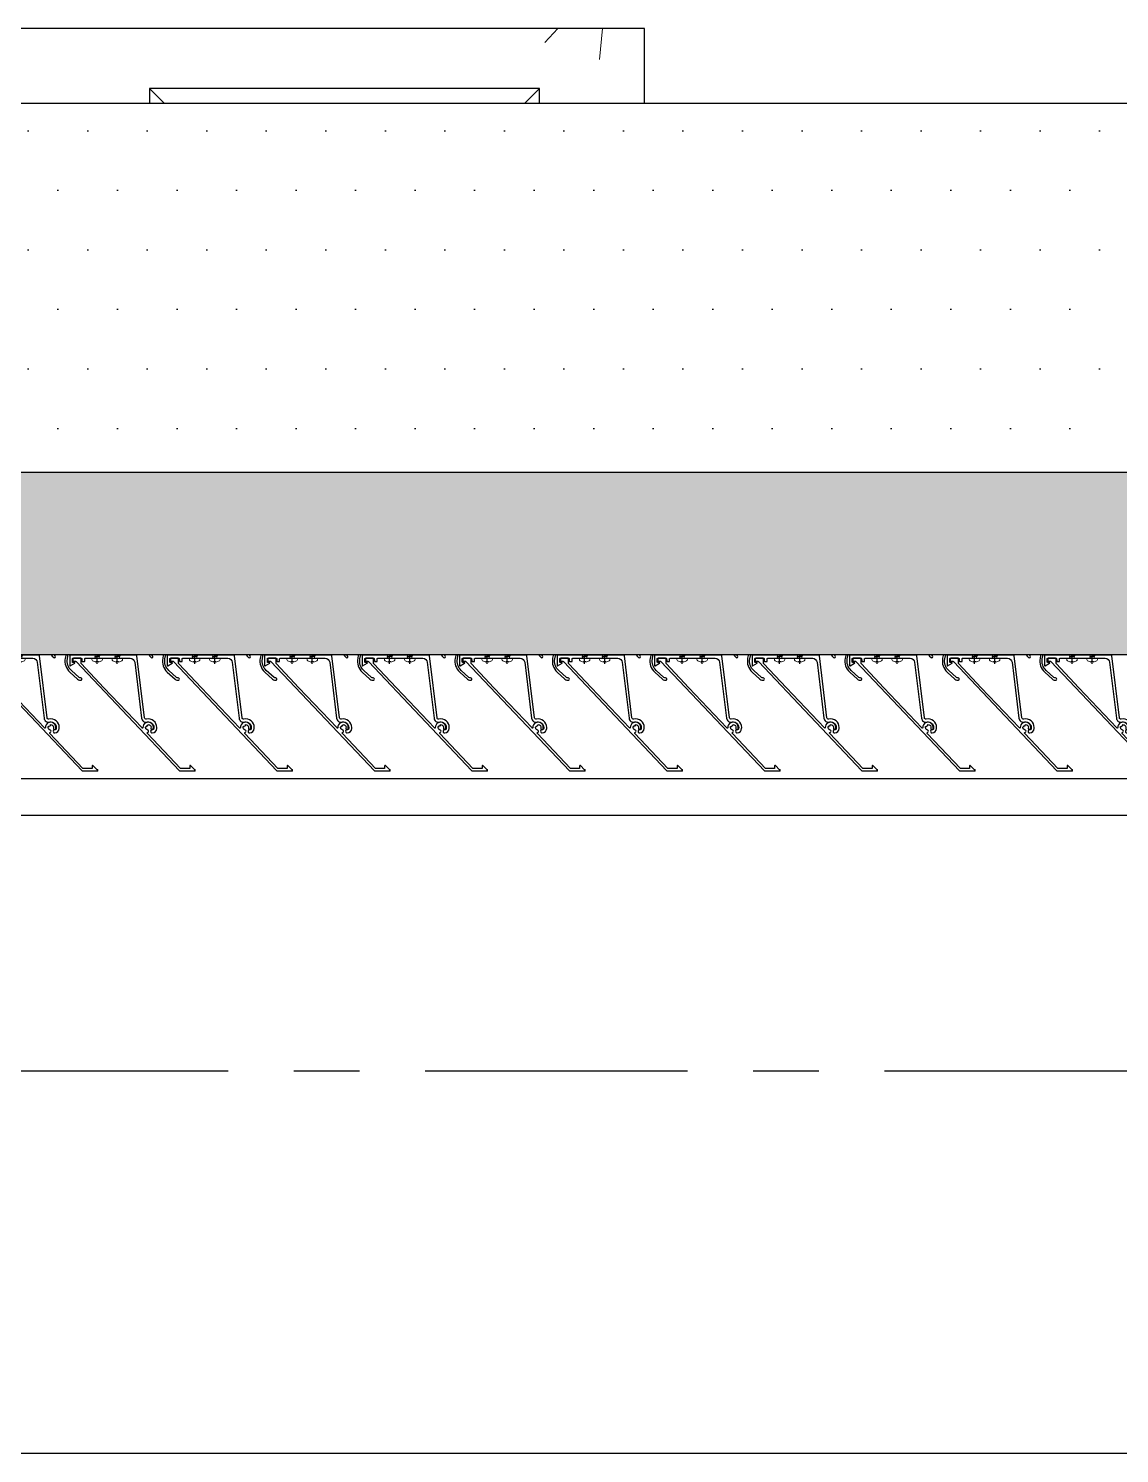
# Model space of a CAD drawing. Header units: millimetres. Extents: x -4391136 to -1798569, y -886572 to -291056.
# Drawn here: x -2463502 to -2462775, y -394066 to -393116 of the extents above; entities that cross this region are included whole.
import ezdxf
from ezdxf.enums import TextEntityAlignment as Align

# ---------------------------------------------------------------- set-up
doc = ezdxf.new("R2010")
doc.units = ezdxf.units.MM
doc.set_wipeout_variables(frame=1)
for name, pattern in [('CENTER', [50.8, 31.75, -6.35, 6.35, -6.35]), ('TA_GL_000.70000', [1.925, 0.7, -0.175, 0.175, -0.175, 0.7]), ('XKITLINE00', [0]), ('XKITLINE02', [4, 2, -2])]:
    doc.linetypes.add(name, pattern=pattern)
for name, color, linetype in [('000 - 0_SYM_DWG_GRID-BUBBLE_MAIN_COLOR_1', 7, 'Continuous'), ('000 - 0_SYM_DWG_GRIDLINE_MAIN_COLOR_251', 7, 'Continuous'), ('000 - GRID', 7, 'CENTER'), ('000 - STRUCTURE_STEEL_ACCESORIES_HATCH_', 7, 'Continuous'), ('000 - STRUCTURE_STEEL_ACCESORIES_HIDDEN_', 7, 'Continuous'), ('000 - STRUCTURE_STEEL_ACCESORIES_MAIN_COLOR_1', 7, 'Continuous'), ('000 - STRUCTURE_STEEL_FRAMING_CUT_COLOR_4', 7, 'Continuous'), ('000 - STRUCTURE_STEEL_FRAMING_HIDDEN_', 7, 'Continuous'), ('000 - STRUCTURE_STEEL_FRAMING_SUB_COLOR_2', 7, 'Continuous'), ('000 - STRUCTURE_STEEL_FRAMING_WIPEOUT_', 7, 'Continuous'), ('010 - ASPG_ACCESSORIES_MAIN_COLOR_1', 7, 'Continuous'), ('010 - ASPG_EXTR_MAIN_COLOR_2', 7, 'Continuous'), ('010 - ASPG_FLASHING_HATCH_', 7, 'Continuous'), ('010 - ASPG_FLASHING_MAIN_COLOR_2', 7, 'Continuous'), ('010 - ASPG_FLASHING_MAIN_COLOR_4', 7, 'Continuous'), ('010 - ASPG_FLASHING_WIPEOUT_', 7, 'Continuous'), ('010 - ASPG_FRAMING_CUT_COLOR_4', 7, 'Continuous'), ('010 - ASPG_FRAMING_HATCH_', 7, 'Continuous'), ('010 - ASPG_FRAMING_MAIN_COLOR_1', 7, 'Continuous'), ('010 - ASPG_FRAMING_MAIN_COLOR_2', 7, 'Continuous'), ('010 - ASPG_FRAMING_SUB_COLOR_2', 7, 'Continuous'), ('010 - ASPG_FRAMING_WIPEOUT_', 7, 'Continuous'), ('_PP-Dim', 7, 'Continuous'), ('BOLT & SCREW', 7, 'Continuous'), ('Center Line', 7, 'CENTER'), ('Xref-C-1-PP17-AR-2214-01-B$0$A-COLS', 7, 'Continuous'), ('Xref-C-1-PP17-AR-2214-01-B$0$A-COLS-E', 7, 'Continuous'), ('Xref-C-1-PP17-AR-2214-01-B$0$A-FLOR-E', 7, 'Continuous'), ('Xref-C-1-PP17-AR-2214-01-B$0$A-ROOF', 7, 'Continuous'), ('Xref-C-1-PP17-AR-2214-01-B$0$A-ROOF-OTLN', 7, 'Continuous'), ('Xref-C-1-PP17-AR-2214-01-B$0$S-BEAM', 7, 'Continuous'), ('Xref-C-1-PP17-AR-2214-01-B$0$WALL-E', 7, 'Continuous')]:
    doc.layers.add(name, color=color, linetype=linetype)
doc.layers.add('000 - STRUCTURE_STEEL_FRAMING_DEF_SUB', color=7, linetype='Continuous', plot=False)
doc.layers.add('010 - ASPG_EXTR_DEF_SUB', color=7, linetype='Continuous', plot=False)
doc.layers.add('12-GRID', color=7, linetype='CENTER', lineweight=13)
doc.layers.add('SCREW', color=7, linetype='Continuous', lineweight=5)
doc.styles.add('Arial', font='arial.ttf', dxfattribs={"height": 1500})
doc.styles.add('TA', font='', dxfattribs={"height": 4.5})
doc.styles.get('TA').set_extended_font_data('Cordia New')

# ---------------------------------------------------------------- blocks, each defined once
blk = doc.blocks.new('*U1279')
at = {"layer": '000 - 0_SYM_DWG_GRIDLINE_MAIN_COLOR_251', "color": 7, "linetype": 'ByBlock', "ltscale": 5}
blk.add_line((30, 0), (-560.5, 0), dxfattribs=at)
at = {"color": 7, "style": 'TA', "flags": 1}
blk.add_attdef('LOCATION', (6, -6), '', height=4.5, rotation=270, dxfattribs=at)
at = {"layer": '000 - 0_SYM_DWG_GRID-BUBBLE_MAIN_COLOR_1', "color": 7, "style": 'Arial'}
blk.add_attdef('GRID-HEAD', text='', height=4, rotation=180, dxfattribs=at).set_placement((73.75, 0), align=Align.MIDDLE_CENTER)
blk = doc.blocks.new('W-1-PP17-ENT2_REV00_20260526-152343_LOPF_MAIN_DIMS')
at = {"layer": '000 - GRID', "color": 7, "linetype": 'TA_GL_000.70000', "xscale": 50.00000000000036, "yscale": 50.00000000000036, "zscale": 50.00000000000036, "rotation": 180}
blk.add_blockref('*U1279', (-26525, -10600), dxfattribs=at)
blk = doc.blocks.new('Xref-C-1-PP17-AR-2214-01-B$0$DPA-AR_Rectangular - 300x700-V39-ENTRANCE 2 - LOWER ROOF FLOOR PLAN01-flat-1')
at = {"layer": 'Xref-C-1-PP17-AR-2214-01-B$0$A-COLS-E', "lineweight": 9}
h = blk.add_hatch(dxfattribs=at)
h.set_pattern_fill('ACET-2D-FP_24', style=0, pattern_type=2)
h.set_pattern_definition([(50, (2730087.74, 512933.95), (-459.03375, 385.17505), [76.2, -838.2]), (355, (2730087.7, 512933.95), (65.28253, 746.1827), [60.96, -670.56]), (100.451, (2730148.46, 512928.6), (-693.383, -127.89768), [64.76, -712.36]), (46.184, (2730087.7, 513137.15), (-648.5725, 622.30642), [114.3, -1257.3]), (96.636, (2730178.1, 513123.1), (-1050.5343, -122.21992), [97.14, -1068.54]), (351.184, (2730087.7, 513137.1), (172.19714, 1110.27497), [91.44, -1005.84]), (21, (2730189.34, 513086.35), (-214.74339, 559.42566), [76.2, -838.2]), (326, (2730189.3, 513086.35), (418.85394, 620.9765), [60.96, -670.56]), (71.451, (2730239.9, 513052.26), (-668.45247, 224.29692), [64.76, -712.36]), (37.5, (2730087.74, 512933.95), (-158.769242, 206.912105), [33.528, -628.904, 33.528, -1320.292]), (37.5, (2730087.74, 512933.95), (-158.769242, 206.912105), [-695.96, -647.192, 33.528, -639.572]), (7.5, (2730087.74, 512933.95), (-47.303606, 359.30656), [33.528, -354.584, 33.528, -870.204]), (7.5, (2730087.74, 512933.95), (-47.303606, 359.30656), [-421.64, -613.664, 33.528, -223.012]), (327.5, (2729861.17, 512933.95), (146.191164, 229.474162), [33.528, -220.472, 33.528, -1810.512]), (327.5, (2729861.17, 512933.95), (146.191164, 229.474162), [-287.528, -758.952, 33.528, -1018.032]), (317.5, (2729759.57, 512933.95), (321.09789, 350.41686), [33.528, -296.672, 33.528, -1239.52]), (317.5, (2729759.57, 512933.95), (321.09789, 350.41686), [-363.728, -492.76, 33.528, -713.232])])
h.paths.add_polyline_path([(10.22, -350), (150, -350), (150, 350), (-150, 350), (-150, -350)])
at = {"layer": 'Xref-C-1-PP17-AR-2214-01-B$0$A-COLS', "color": 7}
for p, q in [((150, 350), (-150, 350)), ((-150, 350), (-150, -350)), ((150, -350), (150, 350)), ((-150, -350), (150, -350))]:
    blk.add_line(p, q, dxfattribs=at)
blk = doc.blocks.new('W-1-PP17-ENT2_REV00_20260526-152612_EX_LOPF-1')
at = {"layer": 'Xref-C-1-PP17-AR-2214-01-B$0$A-FLOR-E', "color": 7}
for p, q in [((-15935, -10055.01), (-12850, -10055.01)), ((-12700, -10205.01), (-19734.45, -10205.01))]:
    blk.add_line(p, q, dxfattribs=at)
at = {"layer": 'Xref-C-1-PP17-AR-2214-01-B$0$A-ROOF', "color": 7}
for p, q in [((-10434.45, -10205), (-19734.45, -10205)), ((-23134.45, -10405.01), (-10434.45, -10405.01))]:
    blk.add_line(p, q, dxfattribs=at)
at = {"layer": 'Xref-C-1-PP17-AR-2214-01-B$0$A-ROOF-OTLN', "color": 7}
for p, q in [((-10434.45, -10429.77), (-23159.21, -10429.77)), ((-10434.45, -10855.01), (-23584.45, -10855.01))]:
    blk.add_line(p, q, dxfattribs=at)
at = {"layer": 'Xref-C-1-PP17-AR-2214-01-B$0$S-BEAM', "color": 7}
blk.add_line((-19235, -10205.02), (470, -10205.02), dxfattribs=at)
at = {"layer": 'Xref-C-1-PP17-AR-2214-01-B$0$WALL-E', "color": 7}
for p, q in [((-15935, -10055.01), (-12850, -10055.01)), ((-12700, -10205.01), (-19734.45, -10205.01))]:
    blk.add_line(p, q, dxfattribs=at)
at = {"color": 7, "rotation": 270}
blk.add_blockref('Xref-C-1-PP17-AR-2214-01-B$0$DPA-AR_Rectangular - 300x700-V39-ENTRANCE 2 - LOWER ROOF FLOOR PLAN01-flat-1', (-16285, -10055.01), dxfattribs=at)
blk = doc.blocks.new('000_ASPG_TYP_FILES_STRUCTURE_STEEL_BK')
at = {"layer": '000 - STRUCTURE_STEEL_ACCESORIES_HIDDEN_', "color": 7}
blk.add_lwpolyline([(0, 7), (5, 7), (5, -7), (0, -7)], close=True, dxfattribs=at)
at = {"layer": '000 - STRUCTURE_STEEL_ACCESORIES_MAIN_COLOR_1', "color": 7}
for points in [[(0, -30), (60, -30), (60, 30), (0, 30)], [(0, -30), (5, -30), (5, 30), (0, 30)]]:
    blk.add_lwpolyline(points, close=True, dxfattribs=at)
blk = doc.blocks.new('000_CKST_FAMELINE_STEEL_STRUCTURE-COLUMN_TOP_VIEW')
at = {"layer": '000 - STRUCTURE_STEEL_FRAMING_DEF_SUB', "color": 7, "linetype": 'XKITLINE00', "lineweight": 0}
for p, q in [((0, 76), (0, 104)), ((26, 90), (-26, 90)), ((0, 14), (0, -14)), ((26, 0), (-26, 0)), ((0, -76), (0, -104)), ((26, -90), (-26, -90))]:
    blk.add_line(p, q, dxfattribs=at)
at = {"layer": '000 - STRUCTURE_STEEL_FRAMING_SUB_COLOR_2', "color": 7}
for p, q in [((-70, 110), (-90, 130)), ((70, 110), (90, 130)), ((-70, -110), (-90, -130)), ((70, -110), (90, -130))]:
    blk.add_line(p, q, dxfattribs=at)
for points in [[(90, 130), (-90, 130), (-90, -130), (90, -130)], [(70, 110), (-70, 110), (-70, -110), (70, -110)]]:
    blk.add_lwpolyline(points, close=True, dxfattribs=at)
for points in [[(15, 83), (-15, 83, -0.414214), (-22, 90, -0.414214), (-15, 97), (15, 97, -0.414214), (22, 90), (22, 90, -0.414214)], [(15, -83), (-15, -83, 0.414214), (-22, -90, 0.414214), (-15, -97), (15, -97, 0.414214), (22, -90), (22, -90, 0.414214)]]:
    blk.add_lwpolyline(points, format="xyb", close=True, dxfattribs=at)
at = {"color": 7, "rotation": 270}
blk.add_blockref('000_ASPG_TYP_FILES_STRUCTURE_STEEL_BK', (0, -3), dxfattribs=at)
at = {"color": 7}
blk.add_wipeout([(50, 50), (50, -50), (170, -50), (170, 50)], dxfattribs=at).dxf.layer = '000 - STRUCTURE_STEEL_FRAMING_WIPEOUT_'
at = {"layer": '000 - STRUCTURE_STEEL_ACCESORIES_HATCH_'}
h = blk.add_hatch(dxfattribs=at)
h.set_pattern_fill('ANSI32', scale=25, angle=270)
h.set_pattern_definition([(315, (1524.514, 2469.062), (6.629126, 6.629126), []), (315, (1524.514, 2464.642), (6.629126, 6.629126), [])])
h.paths.add_polyline_path([(-50, -50), (-42, -50), (-42, -3), (42, -3), (42, -50), (50, -50), (50, 50), (42, 50), (42, 3), (-42, 3), (-42, 50), (-50, 50)])
at = {"layer": '000 - STRUCTURE_STEEL_FRAMING_CUT_COLOR_4', "color": 7, "lineweight": 0}
blk.add_lwpolyline([(-50, -50), (-42, -50), (-42, -3), (42, -3), (42, -50), (50, -50), (50, 50), (42, 50), (42, 3), (-42, 3), (-42, 50), (-50, 50)], close=True, dxfattribs=at)
at = {"layer": '000 - STRUCTURE_STEEL_FRAMING_DEF_SUB', "color": 7, "linetype": 'XKITLINE00', "lineweight": 0}
for p, q in [((110, 44), (110, 16)), ((96, 30), (124, 30)), ((110, -16), (110, -44)), ((96, -30), (124, -30))]:
    blk.add_line(p, q, dxfattribs=at)
at = {"layer": '000 - STRUCTURE_STEEL_FRAMING_HIDDEN_', "color": 7, "linetype": 'XKITLINE02', "ltscale": 4}
for p, q in [((56, -50), (56, 50)), ((50, 3), (170, 3)), ((50, -3), (170, -3))]:
    blk.add_line(p, q, dxfattribs=at)
at = {"layer": '000 - STRUCTURE_STEEL_FRAMING_SUB_COLOR_2', "color": 7}
for p, q in [((50, 3), (50, -3)), ((170, 3), (170, -3))]:
    blk.add_line(p, q, dxfattribs=at)
blk.add_lwpolyline([(50, 50), (50, -50), (170, -50), (170, 50)], close=True, dxfattribs=at)
for centre in [(110, 30), (110, -30)]:
    blk.add_circle(centre, 7, dxfattribs=at)
blk = doc.blocks.new('*U1994')
at = {"color": 7}
blk.add_wipeout([(0, 0), (5485, 0), (5485, 119.925), (0, 119.925)], dxfattribs=at).dxf.layer = '010 - ASPG_FRAMING_WIPEOUT_'
at = {"layer": '010 - ASPG_FRAMING_MAIN_COLOR_1', "color": 7}
for p, q in [((5485, 119.925), (0, 119.925)), ((0, 0), (0, 119.925)), ((0, 114.85), (5485, 114.85)), ((0, 109.54), (5485, 109.54)), ((0, 10.385), (5485, 10.385)), ((0, 5.31), (5485, 5.31)), ((0, 0), (5485, 0))]:
    blk.add_line(p, q, dxfattribs=at)
blk = doc.blocks.new('*U3395')
at = {"layer": '12-GRID', "color": 7, "linetype": 'CENTER'}
for p, q in [((0, -6.2), (0, 2.2)), ((-4.2, -2), (4.2, -2))]:
    blk.add_line(p, q, dxfattribs=at)
at = {"layer": 'BOLT & SCREW', "color": 7}
for p, q in [((-0.55, -1.77), (-1.77, -1.56)), ((-0.55, -2.23), (-1.77, -2.44)), ((-0.46, -1.77), (-0.88, -1.56)), ((-0.46, -2.23), (-0.88, -2.44)), ((-0.23, -1.45), (-0.44, -0.23)), ((-0.23, -1.54), (-0.44, -1.12)), ((-0.23, -2.46), (-0.44, -2.88)), ((-0.23, -2.55), (-0.44, -3.77)), ((0.23, -1.45), (0.44, -0.23)), ((0.23, -1.54), (0.44, -1.12)), ((0.44, -2.88), (0.23, -2.46)), ((0.23, -2.55), (0.44, -3.77)), ((0.46, -1.77), (0.88, -1.56)), ((0.46, -2.23), (0.88, -2.44)), ((0.55, -1.77), (1.77, -1.56)), ((0.55, -2.23), (1.77, -2.44))]:
    blk.add_line(p, q, dxfattribs=at)
for points in [[(-1.77, -1.56), (-0.88, -1.56, 0.414214), (-0.44, -1.12), (-0.44, -0.23), (0.44, -0.23), (0.44, -1.12, 0.414214), (0.88, -1.56), (1.77, -1.56), (1.77, -2.44), (0.88, -2.44, 0.414214), (0.44, -2.88), (0.44, -3.77), (-0.44, -3.77), (-0.44, -2.88, 0.414214), (-0.88, -2.44), (-1.77, -2.44)], [(0.23, -2.46, -0.414214), (0.46, -2.23), (0.55, -2.23), (0.55, -1.77), (0.46, -1.77, -0.414214), (0.23, -1.54), (0.23, -1.45), (-0.23, -1.45), (-0.23, -1.54, -0.414214), (-0.46, -1.77), (-0.55, -1.77), (-0.55, -2.23), (-0.46, -2.23, -0.414214), (-0.23, -2.46), (-0.23, -2.55), (0.23, -2.55)]]:
    blk.add_lwpolyline(points, format="xyb", close=True, dxfattribs=at)
blk.add_circle((0, -2), 3.5, dxfattribs=at)
blk = doc.blocks.new('000_ASPG_TYP_FILES_20260218-010703_FRAME_EXTR_')
at = {"layer": '010 - ASPG_FRAMING_HATCH_'}
h = blk.add_hatch(dxfattribs=at)
h.set_pattern_fill('ANSI32', scale=0.1, angle=180)
edge = h.paths.add_edge_path()
edge.add_line((2, 16), (2, 2))
edge.add_line((2, 2), (39.7, 2))
edge.add_arc((39.7, 1.7), 0.3, 0, 90, ccw=False)
edge.add_line((40, 1.7), (40, 0.3))
edge.add_arc((39.7, 0.3), 0.3, -90, 0, ccw=False)
edge.add_line((39.7, 0), (0.3, 0))
edge.add_arc((0.3, 0.3), 0.3, 180, 270, ccw=False)
edge.add_line((0, 0.3), (0, 17.7))
edge.add_arc((0.3, 17.7), 0.3, 90, 180, ccw=False)
edge.add_line((0.3, 18), (22.56, 18))
edge.add_arc((22.56, 18.5), 0.5, 270, 380.20955)
edge.add_arc((26.17, 19.83), 3.35, 182.06379, 200.20955, ccw=False)
edge.add_arc((23.58, 19.74), 0.76, 2.06379, 182.06379, ccw=False)
edge.add_arc((26.17, 19.83), 1.83, 182.06379, 447.93621)
edge.add_arc((26.26, 22.42), 0.76, 87.93621, 267.93621, ccw=False)
edge.add_arc((26.17, 19.83), 3.35, 69.79045, 87.93621, ccw=False)
edge.add_arc((27.5, 23.44), 0.5, 249.79045, 360)
edge.add_line((28, 23.44), (28, 26.68))
edge.add_line((28, 26.68), (28.5, 27.18))
edge.add_line((28.5, 27.18), (28, 27.68))
edge.add_line((28, 27.68), (28, 38.62))
edge.add_line((28, 38.62), (28.5, 39.12))
edge.add_line((28.5, 39.12), (28, 39.62))
edge.add_line((28, 39.62), (28, 42.86))
edge.add_arc((27.5, 42.86), 0.5, 0, 110.20955)
edge.add_arc((26.17, 46.47), 3.35, 272.06379, 290.20955, ccw=False)
edge.add_arc((26.26, 43.88), 0.76, 92.06379, 272.06379, ccw=False)
edge.add_arc((26.17, 46.47), 1.83, 272.06379, 537.93621)
edge.add_arc((23.58, 46.56), 0.76, 177.93621, 357.93621, ccw=False)
edge.add_arc((26.17, 46.47), 3.35, 159.79045, 177.93621, ccw=False)
edge.add_arc((22.56, 47.8), 0.5, 339.79045, 450)
edge.add_line((22.56, 48.3), (0.3, 48.3))
edge.add_arc((0.3, 48.6), 0.3, 180, 270, ccw=False)
edge.add_line((0, 48.6), (0, 60))
edge.add_arc((0.3, 60), 0.3, 90, 180, ccw=False)
edge.add_line((0.3, 60.3), (5, 60.3))
edge.add_line((5, 60.3), (5, 65))
edge.add_arc((5.3, 65), 0.3, 90, 180, ccw=False)
edge.add_line((5.3, 65.3), (30, 65.3))
edge.add_line((30, 65.3), (30, 63.6))
edge.add_arc((29.7, 63.6), 0.3, -90, 0, ccw=False)
edge.add_line((29.7, 63.3), (7.3, 63.3))
edge.add_arc((7.3, 63), 0.3, 90, 180)
edge.add_line((7, 63), (7, 58.3))
edge.add_line((7, 58.3), (2.3, 58.3))
edge.add_arc((2.3, 58), 0.3, 90, 180)
edge.add_line((2, 58), (2, 50.6))
edge.add_arc((2.3, 50.6), 0.3, 180, 270)
edge.add_line((2.3, 50.3), (29.7, 50.3))
edge.add_arc((29.7, 50), 0.3, 0, 90, ccw=False)
edge.add_line((30, 50), (30, 26.68))
edge.add_line((30, 26.68), (30, 16.3))
edge.add_arc((29.7, 16.3), 0.3, -90, 0, ccw=False)
edge.add_line((29.7, 16), (2, 16))
at = {"layer": '010 - ASPG_FRAMING_CUT_COLOR_4', "color": 7}
blk.add_lwpolyline([(2, 16), (2, 2), (39.7, 2, -0.414214), (40, 1.7), (40, 0.3, -0.414214), (39.7, 0), (0.3, 0, -0.414214), (0, 0.3), (0, 17.7, -0.414214), (0.3, 18), (22.56, 18, 0.52173), (23.03, 18.67, -0.079342), (22.82, 19.71, -1), (24.34, 19.76, 2.296346), (26.24, 21.66, -1), (26.29, 23.18, -0.079342), (27.33, 22.97, 0.52173), (28, 23.44), (28, 26.68), (28.5, 27.18), (28, 27.68), (28, 38.62), (28.5, 39.12), (28, 39.62), (28, 42.86, 0.52173), (27.33, 43.33, -0.079342), (26.29, 43.12, -1), (26.24, 44.64, 2.296346), (24.34, 46.54, -1), (22.82, 46.59, -0.079342), (23.03, 47.63, 0.52173), (22.56, 48.3), (0.3, 48.3, -0.414214), (0, 48.6), (0, 60, -0.414214), (0.3, 60.3), (5, 60.3), (5, 65, -0.414214), (5.3, 65.3), (30, 65.3), (30, 63.6, -0.414214), (29.7, 63.3), (7.3, 63.3, 0.414214), (7, 63), (7, 58.3), (2.3, 58.3, 0.414214), (2, 58), (2, 50.6, 0.414214), (2.3, 50.3), (29.7, 50.3, -0.414214), (30, 50), (30, 26.68), (30, 16.3, -0.414214), (29.7, 16)], format="xyb", close=True, dxfattribs=at)
at = {"color": 7}
for p in [(26.17, 48.47), (26.17, 21.83)]:
    blk.add_blockref('*U3395', p, dxfattribs=at)
blk = doc.blocks.new('PZG35-9D5')
at = {"layer": 'Center Line', "color": 7}
blk.add_line((0, 3.73), (0, -10.53), dxfattribs=at)
at = {"layer": 'SCREW', "color": 7}
for p, q in [((-1.4, 0), (-1.4, -1.09)), ((1.4, 0), (1.4, -0.59)), ((-1.85, -1.4), (1.85, -0.9)), ((-1.85, -1.4), (-1.4, -1.09)), ((-1.85, -1.4), (-1.4, -1.71)), ((-1.85, -2.7), (1.85, -2.2)), ((-1.85, -2.7), (-1.4, -2.39)), ((-1.85, -2.7), (-1.4, -3.01)), ((-1.85, -4), (-1.4, -3.69)), ((-1.85, -4), (-0.99, -3.88)), ((-1.85, -4), (-1.4, -4.31)), ((-1.4, -1.09), (1.4, -0.59)), ((-1.4, -1.71), (1.4, -1.21)), ((-1.4, -1.71), (-1.4, -2.39)), ((-1.4, -2.39), (1.4, -1.89)), ((-1.4, -3.01), (1.4, -2.51)), ((-1.4, -3.01), (-1.4, -3.69)), ((-1.4, -3.69), (-0.84, -3.59)), ((-1.4, -4.31), (-1.18, -4.27)), ((-1.4, -4.31), (-1.4, -8.1)), ((0, -9.5), (-1.4, -8.1)), ((0, -9.5), (1.4, -8.1)), ((0.56, -3.34), (1.4, -3.19)), ((0.71, -3.65), (1.85, -3.5)), ((0.71, -3.93), (1.4, -3.81)), ((0.71, -4.61), (1.4, -4.49)), ((0.71, -4.95), (1.85, -4.8)), ((0.71, -5.23), (1.4, -5.11)), ((1.85, -0.9), (1.4, -0.59)), ((1.85, -0.9), (1.4, -1.21)), ((1.4, -1.21), (1.4, -1.89)), ((1.85, -2.2), (1.4, -1.89)), ((1.85, -2.2), (1.4, -2.51)), ((1.4, -2.51), (1.4, -3.19)), ((1.85, -3.5), (1.4, -3.19)), ((1.85, -3.5), (1.4, -3.81)), ((1.4, -3.81), (1.4, -4.49)), ((1.85, -4.8), (1.4, -4.49)), ((1.85, -4.8), (1.4, -5.11)), ((1.4, -5.11), (1.4, -8.1))]:
    blk.add_line(p, q, dxfattribs=at)
blk.add_lwpolyline([(0, -9.5), (0.71, -5.23), (0.71, -3.6, 0.417657), (0.41, -3.3, 0.108102), (-0.84, -3.59), (-1.4, -4.7)], format="xyb", dxfattribs=at)
blk = doc.blocks.new('*U3396')
at = {"layer": 'SCREW', "color": 7}
blk.add_lwpolyline([(3.03, 1.78, 0.09906), (0.8, 2.55), (0.8, 2.27), (-0.8, 2.27), (-0.8, 2.55, 0.09906), (-3.03, 1.78, 0.266588), (-3.5, 0.96), (-3.5, 0.2, 0.414214), (-3.3, 0), (3.3, 0, 0.414214), (3.5, 0.2), (3.5, 0.96, 0.266588)], format="xyb", close=True, dxfattribs=at)
blk.add_blockref('PZG35-9D5', (0, 0), dxfattribs=at)
blk = doc.blocks.new('*U3399')
at = {"color": 7}
blk.add_point((0, 0), dxfattribs=at)
at = {"layer": '010 - ASPG_ACCESSORIES_MAIN_COLOR_1', "color": 7}
blk.add_lwpolyline([(-39.7, -0.6, 0.414214), (-40, -0.9), (-40, -7.37, 0.57735), (-39.65, -7.57), (-36.64, -5.83, 0.767327), (-36.79, -5.3), (-37.9, -5.3, -0.414214), (-38.2, -5), (-38.2, -2.8, -0.414214), (-38, -2.6), (-32.18, -2.6, -0.388879), (-31.98, -2.78), (-31.85, -4.34, 0.388879), (-31.35, -4.8), (-30.3, -4.8, 0.414214), (-30, -4.5), (-30, -2.9, -0.414214), (-29.7, -2.6), (0.41, -2.6, -0.378969), (3.39, -5.24), (7.95, -42.52, 0.446593), (11.62, -45.08, -0.489802), (16.08, -48.68), (16.06, -49.36, -0.18248), (15.8, -50.02, -0.267949), (15.33, -50.17, 1.122115), (15.1, -52.34, 0.405004), (18.06, -49.4), (18.08, -48.72, 0.489805), (11.16, -43.13, -0.446597), (9.94, -42.28), (4.87, -0.85, 0.364176), (4.57, -0.6)], format="xyb", close=True, dxfattribs=at)
at = {"layer": '010 - ASPG_EXTR_DEF_SUB', "color": 7}
for p in [(-40, -0.5), (43.44, -76.9), (43.44, -77.5)]:
    blk.add_point(p, dxfattribs=at)
at = {"layer": '010 - ASPG_EXTR_MAIN_COLOR_2', "color": 7}
blk.add_lwpolyline([(11.37, -48.15), (11.47, -47.44), (12.18, -47.56), (12.29, -46.79, -0.535538), (14.19, -49.17, 0.991572), (15.66, -49.58, 1.157025), (8.79, -48.77, -0.688558), (8.27, -48.99), (-17.14, -22.17), (-32.34, -6.13), (-32.34, -2.9, 0.414312), (-32.64, -2.6), (-37.54, -2.6, 0.414116), (-37.84, -2.9), (-37.84, -4.3, 0.414214), (-37.54, -4.6), (-35.99, -4.6, -0.205895), (-35.77, -4.69), (33.23, -77.5), (43.14, -77.5, 0.668179), (43.36, -76.99), (40.52, -74.15, 0.668179), (40.01, -74.36), (40.01, -76), (33.87, -76), (11.86, -52.78, -0.558354), (12.08, -51.95, 0.766275), (12.04, -50.39, -0.438583), (10.71, -48.05)], format="xyb", close=True, dxfattribs=at)
at = {"layer": 'SCREW', "color": 7, "rotation": 180}
for p in [(-21.65, -2.5), (-8.24, -2.5)]:
    blk.add_blockref('*U3396', p, dxfattribs=at)
blk = doc.blocks.new('*U3050')
at = {"color": 7}
blk.add_wipeout([(1440, 4), (60, 4), (60, 69.3), (1440, 69.3)], dxfattribs=at).dxf.layer = '010 - ASPG_FRAMING_WIPEOUT_'
at = {"layer": '010 - ASPG_FRAMING_MAIN_COLOR_2', "color": 7}
blk.add_lwpolyline([(1410, 69.3), (90, 69.3), (90, 6), (1410, 6)], close=True, dxfattribs=at)
at = {"layer": '010 - ASPG_FRAMING_SUB_COLOR_2', "color": 7}
for points in [[(1440, 4), (60, 4), (60, 69.3), (1440, 69.3)], [(60, 2), (60, 4), (1440, 4), (1440, 2)]]:
    blk.add_lwpolyline(points, close=True, dxfattribs=at)
at = {"color": 7, "xscale": -1, "rotation": 180}
for p in [(91.77, 69.3), (156.77, 69.3), (221.77, 69.3), (286.77, 69.3), (351.77, 69.3), (416.77, 69.3), (481.77, 69.3), (546.77, 69.3), (611.77, 69.3), (676.77, 69.3), (741.77, 69.3), (806.77, 69.3)]:
    blk.add_blockref('*U3399', p, dxfattribs=at)
at = {"color": 7}
blk.add_blockref('000_ASPG_TYP_FILES_20260218-010703_FRAME_EXTR_', (60, 4), dxfattribs=at)
blk = doc.blocks.new('W-1-PP17-ENT2_REV00_20260528-225335_ASPG_UPPF')
at = {"color": 7, "rotation": 270}
blk.add_blockref('000_CKST_FAMELINE_STEEL_STRUCTURE-COLUMN_TOP_VIEW', (-16135, -10035), dxfattribs=at)
at = {"color": 7, "xscale": -1, "zscale": -1, "rotation": 180}
blk.add_blockref('*U3050', (-16435, -10253), dxfattribs=at)
at = {"color": 7}
blk.add_blockref('*U1994', (-16285, -10205), dxfattribs=at)
blk = doc.blocks.new('*U3043')
at = {"layer": '010 - ASPG_EXTR_DEF_SUB', "color": 7}
for p in [(0, 0), (65, 0), (130, 0), (195, 0), (260, 0), (325, 0), (390, 0), (455, 0), (520, 0), (585, 0), (650, 0)]:
    blk.add_point(p, dxfattribs=at)
at = {"layer": '010 - ASPG_EXTR_MAIN_COLOR_2', "color": 7}
for points in [[(30.76, 70.07, 0.433659), (30.46, 69.75), (30.84, 63.96, 0.082069), (30.86, 63.87, 0.720654), (32.33, 63.97, 0.079224), (32.34, 64.07), (32.07, 68.14, -0.433659), (32.47, 68.57), (40.86, 68.57, -0.607385), (41.35, 67.62, -0.045829), (22.78, 45.76, -0.560492), (22.29, 45.89, 0.31786), (19.21, 48.24, 0.953288), (19.08, 46.72, -2.423004), (17.26, 44.89, 0.952315), (15.74, 44.76, 0.300821), (17.89, 41.76, -0.560492), (17.98, 41.25, -0.019425), (8.62, 33.46, -0.552501), (8.15, 33.64, 0.344461), (4.99, 36.3, 0.952015), (4.86, 34.78, -2.423186), (3.04, 32.95, 0.952015), (1.52, 32.82, 0.2854), (3.49, 29.89, -0.553378), (3.56, 29.38, 0.030674), (-11.54, 15.06, 0.4171), (-10.89, 5.27, 0.935553), (-9.9, 6.41, -0.43441), (-10.2, 14.29, -0.014998), (-3.08, 21.45, -0.738349), (-0.08, 19.76, 0.004917), (-3.19, 4.8, 0.263611), (-0.12, -4.46), (5, -9.08, 0.125884), (6.27, -9.75, 0.044275), (7.09, -9.87, 1.107655), (7.13, -8.33, -0.215596), (6.02, -7.99), (0.89, -3.35, -0.263611), (-1.72, 4.51, -0.004855), (1.34, 19.26, 0.23396), (0.82, 21.95, -0.24081), (0.71, 24.9, -0.104157), (0.78, 25), (2.99, 26.93, -0.229021), (5.7, 26.89, -0.381721), (10.27, 9.07, 0.977382), (11.62, 8.41, 0.361105), (7.41, 27.5, -0.496126), (7.44, 30.69, 0.003188), (9.06, 31.9, -0.002827), (10.56, 33.07, 0.077048), (43.74, 68.44, -0.247674), (43.99, 68.57), (45.98, 68.57, -0.044131), (46.47, 68.5, -0.125846), (48.96, 67.21, -0.098851), (49.82, 66.03, -0.205828), (49.79, 61.2, -0.115116), (46.37, 57.18, 0.822373), (47.46, 56.1, 0.109185), (51.15, 60.56, 0.208323), (51.19, 66.64, 0.100528), (49.97, 68.32, 0.145116), (46.29, 70.07)], [(95.76, 70.07, 0.433659), (95.46, 69.75), (95.84, 63.96, 0.082069), (95.86, 63.87, 0.720654), (97.33, 63.97, 0.079224), (97.34, 64.07), (97.07, 68.14, -0.433659), (97.47, 68.57), (105.86, 68.57, -0.607385), (106.35, 67.62, -0.045829), (87.78, 45.76, -0.560492), (87.29, 45.89, 0.31786), (84.21, 48.24, 0.953288), (84.08, 46.72, -2.423004), (82.26, 44.89, 0.952315), (80.74, 44.76, 0.300821), (82.89, 41.76, -0.560492), (82.98, 41.25, -0.019425), (73.62, 33.46, -0.552501), (73.15, 33.64, 0.344461), (69.99, 36.3, 0.952015), (69.86, 34.78, -2.423186), (68.04, 32.95, 0.952015), (66.52, 32.82, 0.2854), (68.49, 29.89, -0.553378), (68.56, 29.38, 0.030674), (53.46, 15.06, 0.4171), (54.11, 5.27, 0.935553), (55.1, 6.41, -0.43441), (54.8, 14.29, -0.014998), (61.92, 21.45, -0.738349), (64.92, 19.76, 0.004917), (61.81, 4.8, 0.263611), (64.88, -4.46), (70, -9.08, 0.125884), (71.27, -9.75, 0.044275), (72.09, -9.87, 1.107655), (72.13, -8.33, -0.215596), (71.02, -7.99), (65.89, -3.35, -0.263611), (63.28, 4.51, -0.004855), (66.34, 19.26, 0.23396), (65.82, 21.95, -0.24081), (65.71, 24.9, -0.104157), (65.78, 25), (67.99, 26.93, -0.229021), (70.7, 26.89, -0.381721), (75.27, 9.07, 0.977382), (76.62, 8.41, 0.361105), (72.41, 27.5, -0.496126), (72.44, 30.69, 0.003188), (74.06, 31.9, -0.002827), (75.56, 33.07, 0.077048), (108.74, 68.44, -0.247674), (108.99, 68.57), (110.98, 68.57, -0.044131), (111.47, 68.5, -0.125846), (113.96, 67.21, -0.098851), (114.82, 66.03, -0.205828), (114.79, 61.2, -0.115116), (111.37, 57.18, 0.822373), (112.46, 56.1, 0.109185), (116.15, 60.56, 0.208323), (116.19, 66.64, 0.100528), (114.97, 68.32, 0.145116), (111.29, 70.07)], [(160.76, 70.07, 0.433659), (160.46, 69.75), (160.84, 63.96, 0.082069), (160.86, 63.87, 0.720654), (162.33, 63.97, 0.079224), (162.34, 64.07), (162.07, 68.14, -0.433659), (162.47, 68.57), (170.86, 68.57, -0.607385), (171.35, 67.62, -0.045829), (152.78, 45.76, -0.560492), (152.29, 45.89, 0.31786), (149.21, 48.24, 0.953288), (149.08, 46.72, -2.423004), (147.26, 44.89, 0.952315), (145.74, 44.76, 0.300821), (147.89, 41.76, -0.560492), (147.98, 41.25, -0.019425), (138.62, 33.46, -0.552501), (138.15, 33.64, 0.344461), (134.99, 36.3, 0.952015), (134.86, 34.78, -2.423186), (133.04, 32.95, 0.952015), (131.52, 32.82, 0.2854), (133.49, 29.89, -0.553378), (133.56, 29.38, 0.030674), (118.46, 15.06, 0.4171), (119.11, 5.27, 0.935553), (120.1, 6.41, -0.43441), (119.8, 14.29, -0.014998), (126.92, 21.45, -0.738349), (129.92, 19.76, 0.004917), (126.81, 4.8, 0.263611), (129.88, -4.46), (135, -9.08, 0.125884), (136.27, -9.75, 0.044275), (137.09, -9.87, 1.107655), (137.13, -8.33, -0.215596), (136.02, -7.99), (130.89, -3.35, -0.263611), (128.28, 4.51, -0.004855), (131.34, 19.26, 0.23396), (130.82, 21.95, -0.24081), (130.71, 24.9, -0.104157), (130.78, 25), (132.99, 26.93, -0.229021), (135.7, 26.89, -0.381721), (140.27, 9.07, 0.977382), (141.62, 8.41, 0.361105), (137.41, 27.5, -0.496126), (137.44, 30.69, 0.003188), (139.06, 31.9, -0.002827), (140.56, 33.07, 0.077048), (173.74, 68.44, -0.247674), (173.99, 68.57), (175.98, 68.57, -0.044131), (176.47, 68.5, -0.125846), (178.96, 67.21, -0.098851), (179.82, 66.03, -0.205828), (179.79, 61.2, -0.115116), (176.37, 57.18, 0.822373), (177.46, 56.1, 0.109185), (181.15, 60.56, 0.208323), (181.19, 66.64, 0.100528), (179.97, 68.32, 0.145116), (176.29, 70.07)], [(225.76, 70.07, 0.433659), (225.46, 69.75), (225.84, 63.96, 0.082069), (225.86, 63.87, 0.720654), (227.33, 63.97, 0.079224), (227.34, 64.07), (227.07, 68.14, -0.433659), (227.47, 68.57), (235.86, 68.57, -0.607385), (236.35, 67.62, -0.045829), (217.78, 45.76, -0.560492), (217.29, 45.89, 0.31786), (214.21, 48.24, 0.953288), (214.08, 46.72, -2.423004), (212.26, 44.89, 0.952315), (210.74, 44.76, 0.300821), (212.89, 41.76, -0.560492), (212.98, 41.25, -0.019425), (203.62, 33.46, -0.552501), (203.15, 33.64, 0.344461), (199.99, 36.3, 0.952015), (199.86, 34.78, -2.423186), (198.04, 32.95, 0.952015), (196.52, 32.82, 0.2854), (198.49, 29.89, -0.553378), (198.56, 29.38, 0.030674), (183.46, 15.06, 0.4171), (184.11, 5.27, 0.935553), (185.1, 6.41, -0.43441), (184.8, 14.29, -0.014998), (191.92, 21.45, -0.738349), (194.92, 19.76, 0.004917), (191.81, 4.8, 0.263611), (194.88, -4.46), (200, -9.08, 0.125884), (201.27, -9.75, 0.044275), (202.09, -9.87, 1.107655), (202.13, -8.33, -0.215596), (201.02, -7.99), (195.89, -3.35, -0.263611), (193.28, 4.51, -0.004855), (196.34, 19.26, 0.23396), (195.82, 21.95, -0.24081), (195.71, 24.9, -0.104157), (195.78, 25), (197.99, 26.93, -0.229021), (200.7, 26.89, -0.381721), (205.27, 9.07, 0.977382), (206.62, 8.41, 0.361105), (202.41, 27.5, -0.496126), (202.44, 30.69, 0.003188), (204.06, 31.9, -0.002827), (205.56, 33.07, 0.077048), (238.74, 68.44, -0.247674), (238.99, 68.57), (240.98, 68.57, -0.044131), (241.47, 68.5, -0.125846), (243.96, 67.21, -0.098851), (244.82, 66.03, -0.205828), (244.79, 61.2, -0.115116), (241.37, 57.18, 0.822373), (242.46, 56.1, 0.109185), (246.15, 60.56, 0.208323), (246.19, 66.64, 0.100528), (244.97, 68.32, 0.145116), (241.29, 70.07)], [(290.76, 70.07, 0.433659), (290.46, 69.75), (290.84, 63.96, 0.082069), (290.86, 63.87, 0.720654), (292.33, 63.97, 0.079224), (292.34, 64.07), (292.07, 68.14, -0.433659), (292.47, 68.57), (300.86, 68.57, -0.607385), (301.35, 67.62, -0.045829), (282.78, 45.76, -0.560492), (282.29, 45.89, 0.31786), (279.21, 48.24, 0.953288), (279.08, 46.72, -2.423004), (277.26, 44.89, 0.952315), (275.74, 44.76, 0.300821), (277.89, 41.76, -0.560492), (277.98, 41.25, -0.019425), (268.62, 33.46, -0.552501), (268.15, 33.64, 0.344461), (264.99, 36.3, 0.952015), (264.86, 34.78, -2.423186), (263.04, 32.95, 0.952015), (261.52, 32.82, 0.2854), (263.49, 29.89, -0.553378), (263.56, 29.38, 0.030674), (248.46, 15.06, 0.4171), (249.11, 5.27, 0.935553), (250.1, 6.41, -0.43441), (249.8, 14.29, -0.014998), (256.92, 21.45, -0.738349), (259.92, 19.76, 0.004917), (256.81, 4.8, 0.263611), (259.88, -4.46), (265, -9.08, 0.125884), (266.27, -9.75, 0.044275), (267.09, -9.87, 1.107655), (267.13, -8.33, -0.215596), (266.02, -7.99), (260.89, -3.35, -0.263611), (258.28, 4.51, -0.004855), (261.34, 19.26, 0.23396), (260.82, 21.95, -0.24081), (260.71, 24.9, -0.104157), (260.78, 25), (262.99, 26.93, -0.229021), (265.7, 26.89, -0.381721), (270.27, 9.07, 0.977382), (271.62, 8.41, 0.361105), (267.41, 27.5, -0.496126), (267.44, 30.69, 0.003188), (269.06, 31.9, -0.002827), (270.56, 33.07, 0.077048), (303.74, 68.44, -0.247674), (303.99, 68.57), (305.98, 68.57, -0.044131), (306.47, 68.5, -0.125846), (308.96, 67.21, -0.098851), (309.82, 66.03, -0.205828), (309.79, 61.2, -0.115116), (306.37, 57.18, 0.822373), (307.46, 56.1, 0.109185), (311.15, 60.56, 0.208323), (311.19, 66.64, 0.100528), (309.97, 68.32, 0.145116), (306.29, 70.07)], [(355.76, 70.07, 0.433659), (355.46, 69.75), (355.84, 63.96, 0.082069), (355.86, 63.87, 0.720654), (357.33, 63.97, 0.079224), (357.34, 64.07), (357.07, 68.14, -0.433659), (357.47, 68.57), (365.86, 68.57, -0.607385), (366.35, 67.62, -0.045829), (347.78, 45.76, -0.560492), (347.29, 45.89, 0.31786), (344.21, 48.24, 0.953288), (344.08, 46.72, -2.423004), (342.26, 44.89, 0.952315), (340.74, 44.76, 0.300821), (342.89, 41.76, -0.560492), (342.98, 41.25, -0.019425), (333.62, 33.46, -0.552501), (333.15, 33.64, 0.344461), (329.99, 36.3, 0.952015), (329.86, 34.78, -2.423186), (328.04, 32.95, 0.952015), (326.52, 32.82, 0.2854), (328.49, 29.89, -0.553378), (328.56, 29.38, 0.030674), (313.46, 15.06, 0.4171), (314.11, 5.27, 0.935553), (315.1, 6.41, -0.43441), (314.8, 14.29, -0.014998), (321.92, 21.45, -0.738349), (324.92, 19.76, 0.004917), (321.81, 4.8, 0.263611), (324.88, -4.46), (330, -9.08, 0.125884), (331.27, -9.75, 0.044275), (332.09, -9.87, 1.107655), (332.13, -8.33, -0.215596), (331.02, -7.99), (325.89, -3.35, -0.263611), (323.28, 4.51, -0.004855), (326.34, 19.26, 0.23396), (325.82, 21.95, -0.24081), (325.71, 24.9, -0.104157), (325.78, 25), (327.99, 26.93, -0.229021), (330.7, 26.89, -0.381721), (335.27, 9.07, 0.977382), (336.62, 8.41, 0.361105), (332.41, 27.5, -0.496126), (332.44, 30.69, 0.003188), (334.06, 31.9, -0.002827), (335.56, 33.07, 0.077048), (368.74, 68.44, -0.247674), (368.99, 68.57), (370.98, 68.57, -0.044131), (371.47, 68.5, -0.125846), (373.96, 67.21, -0.098851), (374.82, 66.03, -0.205828), (374.79, 61.2, -0.115116), (371.37, 57.18, 0.822373), (372.46, 56.1, 0.109185), (376.15, 60.56, 0.208323), (376.19, 66.64, 0.100528), (374.97, 68.32, 0.145116), (371.29, 70.07)], [(420.76, 70.07, 0.433659), (420.46, 69.75), (420.84, 63.96, 0.082069), (420.86, 63.87, 0.720654), (422.33, 63.97, 0.079224), (422.34, 64.07), (422.07, 68.14, -0.433659), (422.47, 68.57), (430.86, 68.57, -0.607385), (431.35, 67.62, -0.045829), (412.78, 45.76, -0.560492), (412.29, 45.89, 0.31786), (409.21, 48.24, 0.953288), (409.08, 46.72, -2.423004), (407.26, 44.89, 0.952315), (405.74, 44.76, 0.300821), (407.89, 41.76, -0.560492), (407.98, 41.25, -0.019425), (398.62, 33.46, -0.552501), (398.15, 33.64, 0.344461), (394.99, 36.3, 0.952015), (394.86, 34.78, -2.423186), (393.04, 32.95, 0.952015), (391.52, 32.82, 0.2854), (393.49, 29.89, -0.553378), (393.56, 29.38, 0.030674), (378.46, 15.06, 0.4171), (379.11, 5.27, 0.935553), (380.1, 6.41, -0.43441), (379.8, 14.29, -0.014998), (386.92, 21.45, -0.738349), (389.92, 19.76, 0.004917), (386.81, 4.8, 0.263611), (389.88, -4.46), (395, -9.08, 0.125884), (396.27, -9.75, 0.044275), (397.09, -9.87, 1.107655), (397.13, -8.33, -0.215596), (396.02, -7.99), (390.89, -3.35, -0.263611), (388.28, 4.51, -0.004855), (391.34, 19.26, 0.23396), (390.82, 21.95, -0.24081), (390.71, 24.9, -0.104157), (390.78, 25), (392.99, 26.93, -0.229021), (395.7, 26.89, -0.381721), (400.27, 9.07, 0.977382), (401.62, 8.41, 0.361105), (397.41, 27.5, -0.496126), (397.44, 30.69, 0.003188), (399.06, 31.9, -0.002827), (400.56, 33.07, 0.077048), (433.74, 68.44, -0.247674), (433.99, 68.57), (435.98, 68.57, -0.044131), (436.47, 68.5, -0.125846), (438.96, 67.21, -0.098851), (439.82, 66.03, -0.205828), (439.79, 61.2, -0.115116), (436.37, 57.18, 0.822373), (437.46, 56.1, 0.109185), (441.15, 60.56, 0.208323), (441.19, 66.64, 0.100528), (439.97, 68.32, 0.145116), (436.29, 70.07)], [(485.76, 70.07, 0.433659), (485.46, 69.75), (485.84, 63.96, 0.082069), (485.86, 63.87, 0.720654), (487.33, 63.97, 0.079224), (487.34, 64.07), (487.07, 68.14, -0.433659), (487.47, 68.57), (495.86, 68.57, -0.607385), (496.35, 67.62, -0.045829), (477.78, 45.76, -0.560492), (477.29, 45.89, 0.31786), (474.21, 48.24, 0.953288), (474.08, 46.72, -2.423004), (472.26, 44.89, 0.952315), (470.74, 44.76, 0.300821), (472.89, 41.76, -0.560492), (472.98, 41.25, -0.019425), (463.62, 33.46, -0.552501), (463.15, 33.64, 0.344461), (459.99, 36.3, 0.952015), (459.86, 34.78, -2.423186), (458.04, 32.95, 0.952015), (456.52, 32.82, 0.2854), (458.49, 29.89, -0.553378), (458.56, 29.38, 0.030674), (443.46, 15.06, 0.4171), (444.11, 5.27, 0.935553), (445.1, 6.41, -0.43441), (444.8, 14.29, -0.014998), (451.92, 21.45, -0.738349), (454.92, 19.76, 0.004917), (451.81, 4.8, 0.263611), (454.88, -4.46), (460, -9.08, 0.125884), (461.27, -9.75, 0.044275), (462.09, -9.87, 1.107655), (462.13, -8.33, -0.215596), (461.02, -7.99), (455.89, -3.35, -0.263611), (453.28, 4.51, -0.004855), (456.34, 19.26, 0.23396), (455.82, 21.95, -0.24081), (455.71, 24.9, -0.104157), (455.78, 25), (457.99, 26.93, -0.229021), (460.7, 26.89, -0.381721), (465.27, 9.07, 0.977382), (466.62, 8.41, 0.361105), (462.41, 27.5, -0.496126), (462.44, 30.69, 0.003188), (464.06, 31.9, -0.002827), (465.56, 33.07, 0.077048), (498.74, 68.44, -0.247674), (498.99, 68.57), (500.98, 68.57, -0.044131), (501.47, 68.5, -0.125846), (503.96, 67.21, -0.098851), (504.82, 66.03, -0.205828), (504.79, 61.2, -0.115116), (501.37, 57.18, 0.822373), (502.46, 56.1, 0.109185), (506.15, 60.56, 0.208323), (506.19, 66.64, 0.100528), (504.97, 68.32, 0.145116), (501.29, 70.07)], [(550.76, 70.07, 0.433659), (550.46, 69.75), (550.84, 63.96, 0.082069), (550.86, 63.87, 0.720654), (552.33, 63.97, 0.079224), (552.34, 64.07), (552.07, 68.14, -0.433659), (552.47, 68.57), (560.86, 68.57, -0.607385), (561.35, 67.62, -0.045829), (542.78, 45.76, -0.560492), (542.29, 45.89, 0.31786), (539.21, 48.24, 0.953288), (539.08, 46.72, -2.423004), (537.26, 44.89, 0.952315), (535.74, 44.76, 0.300821), (537.89, 41.76, -0.560492), (537.98, 41.25, -0.019425), (528.62, 33.46, -0.552501), (528.15, 33.64, 0.344461), (524.99, 36.3, 0.952015), (524.86, 34.78, -2.423186), (523.04, 32.95, 0.952015), (521.52, 32.82, 0.2854), (523.49, 29.89, -0.553378), (523.56, 29.38, 0.030674), (508.46, 15.06, 0.4171), (509.11, 5.27, 0.935553), (510.1, 6.41, -0.43441), (509.8, 14.29, -0.014998), (516.92, 21.45, -0.738349), (519.92, 19.76, 0.004917), (516.81, 4.8, 0.263611), (519.88, -4.46), (525, -9.08, 0.125884), (526.27, -9.75, 0.044275), (527.09, -9.87, 1.107655), (527.13, -8.33, -0.215596), (526.02, -7.99), (520.89, -3.35, -0.263611), (518.28, 4.51, -0.004855), (521.34, 19.26, 0.23396), (520.82, 21.95, -0.24081), (520.71, 24.9, -0.104157), (520.78, 25), (522.99, 26.93, -0.229021), (525.7, 26.89, -0.381721), (530.27, 9.07, 0.977382), (531.62, 8.41, 0.361105), (527.41, 27.5, -0.496126), (527.44, 30.69, 0.003188), (529.06, 31.9, -0.002827), (530.56, 33.07, 0.077048), (563.74, 68.44, -0.247674), (563.99, 68.57), (565.98, 68.57, -0.044131), (566.47, 68.5, -0.125846), (568.96, 67.21, -0.098851), (569.82, 66.03, -0.205828), (569.79, 61.2, -0.115116), (566.37, 57.18, 0.822373), (567.46, 56.1, 0.109185), (571.15, 60.56, 0.208323), (571.19, 66.64, 0.100528), (569.97, 68.32, 0.145116), (566.29, 70.07)], [(615.76, 70.07, 0.433659), (615.46, 69.75), (615.84, 63.96, 0.082069), (615.86, 63.87, 0.720654), (617.33, 63.97, 0.079224), (617.34, 64.07), (617.07, 68.14, -0.433659), (617.47, 68.57), (625.86, 68.57, -0.607385), (626.35, 67.62, -0.045829), (607.78, 45.76, -0.560492), (607.29, 45.89, 0.31786), (604.21, 48.24, 0.953288), (604.08, 46.72, -2.423004), (602.26, 44.89, 0.952315), (600.74, 44.76, 0.300821), (602.89, 41.76, -0.560492), (602.98, 41.25, -0.019425), (593.62, 33.46, -0.552501), (593.15, 33.64, 0.344461), (589.99, 36.3, 0.952015), (589.86, 34.78, -2.423186), (588.04, 32.95, 0.952015), (586.52, 32.82, 0.2854), (588.49, 29.89, -0.553378), (588.56, 29.38, 0.030674), (573.46, 15.06, 0.4171), (574.11, 5.27, 0.935553), (575.1, 6.41, -0.43441), (574.8, 14.29, -0.014998), (581.92, 21.45, -0.738349), (584.92, 19.76, 0.004917), (581.81, 4.8, 0.263611), (584.88, -4.46), (590, -9.08, 0.125884), (591.27, -9.75, 0.044275), (592.09, -9.87, 1.107655), (592.13, -8.33, -0.215596), (591.02, -7.99), (585.89, -3.35, -0.263611), (583.28, 4.51, -0.004855), (586.34, 19.26, 0.23396), (585.82, 21.95, -0.24081), (585.71, 24.9, -0.104157), (585.78, 25), (587.99, 26.93, -0.229021), (590.7, 26.89, -0.381721), (595.27, 9.07, 0.977382), (596.62, 8.41, 0.361105), (592.41, 27.5, -0.496126), (592.44, 30.69, 0.003188), (594.06, 31.9, -0.002827), (595.56, 33.07, 0.077048), (628.74, 68.44, -0.247674), (628.99, 68.57), (630.98, 68.57, -0.044131), (631.47, 68.5, -0.125846), (633.96, 67.21, -0.098851), (634.82, 66.03, -0.205828), (634.79, 61.2, -0.115116), (631.37, 57.18, 0.822373), (632.46, 56.1, 0.109185), (636.15, 60.56, 0.208323), (636.19, 66.64, 0.100528), (634.97, 68.32, 0.145116), (631.29, 70.07)]]:
    blk.add_lwpolyline(points, format="xyb", close=True, dxfattribs=at)
for points in [[(699.79, 61.2, -0.115116), (696.37, 57.18, 0.822373), (697.46, 56.1, 0.109185), (701.15, 60.56, 0.208323)], [(699.97, 68.32, 0.145116), (696.29, 70.07), (680.76, 70.07, 0.433659), (680.46, 69.75), (680.84, 63.96, 0.082069), (680.86, 63.87, 0.720654), (682.33, 63.97, 0.079224), (682.34, 64.07), (682.07, 68.14, -0.433659), (682.47, 68.57), (690.86, 68.57, -0.607385), (691.35, 67.62, -0.045829), (672.78, 45.76, -0.560492), (672.29, 45.89, 0.31786), (669.21, 48.24, 0.953288), (669.08, 46.72, -2.423004), (667.26, 44.89, 0.952315), (665.74, 44.76, 0.300821), (667.89, 41.76, -0.560492), (667.98, 41.25, -0.019425), (658.62, 33.46, -0.552501), (658.15, 33.64, 0.344461), (654.99, 36.3, 0.952015), (654.86, 34.78, -2.423186), (653.04, 32.95, 0.952015), (651.52, 32.82, 0.2854), (653.49, 29.89, -0.553378), (653.56, 29.38, 0.030674), (638.46, 15.06, 0.4171), (639.11, 5.27, 0.935553), (640.1, 6.41, -0.43441), (639.8, 14.29, -0.014998), (646.92, 21.45, -0.738349), (649.92, 19.76, 0.004917), (646.81, 4.8, 0.263611), (649.88, -4.46), (655, -9.08, 0.125884), (656.27, -9.75, 0.044275), (657.09, -9.87, 1.107655), (657.13, -8.33, -0.215596), (656.02, -7.99), (650.89, -3.35, -0.263611), (648.28, 4.51, -0.004855), (651.34, 19.26, 0.23396), (650.82, 21.95, -0.24081), (650.71, 24.9, -0.104157), (650.78, 25), (652.99, 26.93, -0.229021), (655.7, 26.89, -0.381721), (660.27, 9.07, 0.977382), (661.62, 8.41, 0.361105), (657.41, 27.5, -0.496126), (657.44, 30.69, 0.003188), (659.06, 31.9, -0.002827), (660.56, 33.07, 0.077048), (693.74, 68.44, -0.247674), (693.99, 68.57), (695.98, 68.57, -0.044131), (696.47, 68.5, -0.125846), (698.96, 67.21, -0.098851), (699.82, 66.03, -0.205828)]]:
    blk.add_lwpolyline(points, format="xyb", dxfattribs=at)
at = {"color": 7, "rotation": 179.999999999989}
for p in [(19.09, 42.89), (84.09, 42.89), (149.09, 42.89), (214.09, 42.89), (279.09, 42.89), (344.09, 42.89), (409.09, 42.89), (474.09, 42.89), (539.09, 42.89), (604.09, 42.89), (669.09, 42.89), (4.87, 30.95), (69.87, 30.95), (134.87, 30.95), (199.87, 30.95), (264.87, 30.95), (329.87, 30.95), (394.87, 30.95), (459.87, 30.95), (524.87, 30.95), (589.87, 30.95), (654.87, 30.95)]:
    blk.add_blockref('*U3395', p, dxfattribs=at)
blk = doc.blocks.new('*U3060')
at = {"color": 7}
blk.add_wipeout([(0, -52), (3000, -52), (3000, -298), (0, -298)], dxfattribs=at).dxf.layer = '010 - ASPG_FLASHING_WIPEOUT_'
at = {"layer": '010 - ASPG_FLASHING_HATCH_'}
h = blk.add_hatch(dxfattribs=at)
h.set_pattern_fill('DOTS', scale=0.5)
h.set_pattern_definition([(0, (0, 0), (19.84375, 39.6875), [0, -39.6875])])
h.paths.add_polyline_path([(0, -52), (3000, -52), (3000, -298), (0, -298)])
at = {"layer": '010 - ASPG_FLASHING_MAIN_COLOR_2', "color": 7}
blk.add_lwpolyline([(0, -52), (3000, -52), (3000, -298), (0, -298)], close=True, dxfattribs=at)
at = {"color": 7}
blk.add_wipeout([(0, 69.3), (3000, 69.3), (3000, -52), (0, -52)], dxfattribs=at).dxf.layer = '010 - ASPG_FLASHING_WIPEOUT_'
at = {"layer": '010 - ASPG_FLASHING_HATCH_'}
h = blk.add_hatch(dxfattribs=at)
h.set_pattern_fill('DOTS', scale=0.1)
h.set_pattern_definition([(0, (0, 0), (3.96875, 7.9375), [0, -7.9375])])
h.paths.add_polyline_path([(0, 69.3), (3000, 69.3), (3000, -52), (0, -52)])
at = {"layer": '010 - ASPG_FLASHING_MAIN_COLOR_4', "color": 7}
blk.add_lwpolyline([(0, 69.3), (3000, 69.3), (3000, -52), (0, -52)], close=True, dxfattribs=at)

msp = doc.modelspace()

# ---------------------------------------------------------------- block references
at = {"layer": '_PP-Dim', "color": 7}
msp.add_blockref('W-1-PP17-ENT2_REV00_20260526-152343_LOPF_MAIN_DIMS', (-2447156.51, -383210.87), dxfattribs=at)

# ---------------------------------------------------------------- next in the draw order: block references
at = {"color": 7}
msp.add_blockref('W-1-PP17-ENT2_REV00_20260528-225335_ASPG_UPPF', (-2447156.51, -383210.87), dxfattribs=at)

# ---------------------------------------------------------------- next in the draw order: block references
msp.add_blockref('*U3043', (-2463474.51, -393540.54), dxfattribs=at)

# ---------------------------------------------------------------- next in the draw order: block references
at = {"layer": '_PP-Dim', "color": 7}
msp.add_blockref('W-1-PP17-ENT2_REV00_20260526-152612_EX_LOPF-1', (-2447156.51, -383210.87), dxfattribs=at)

# ---------------------------------------------------------------- next in the draw order: block references
at = {"color": 7, "xscale": -1, "rotation": 180}
msp.add_blockref('*U3060', (-2465091.51, -393463.87), dxfattribs=at)

doc.saveas('drawing.dxf')
